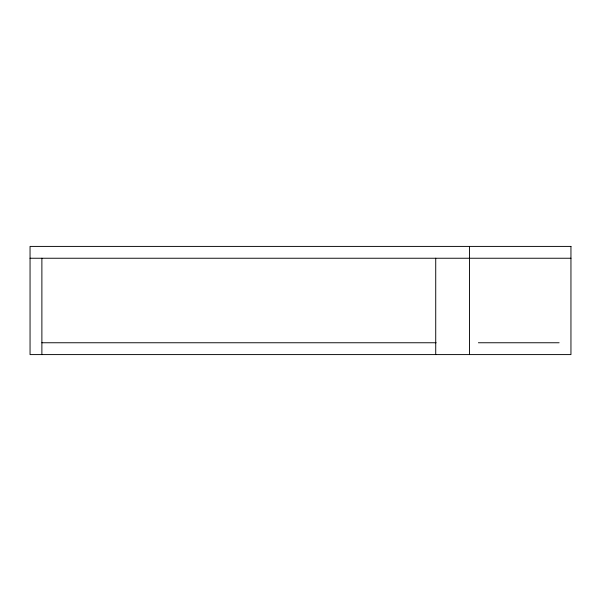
<?xml version="1.0" encoding="UTF-8"?>
<svg xmlns="http://www.w3.org/2000/svg" width="601" height="601" viewBox="0 0 601 601"><rect width="100%" height="100%" fill="white"/><g stroke="black" fill="none" stroke-linecap="round" stroke-linejoin="round"><path stroke-width="0.9" d="M30.05 258.242L570.95 258.242M41.882 342.758L436.146 342.758M478.388 342.758L559.118 342.758M469.531 246.41L469.531 354.59M435.725 258.242L435.725 354.59M41.882 258.242L41.882 354.59M570.95 246.41L30.05 246.41L30.05 354.59L570.95 354.59L570.95 246.41"/></g></svg>
